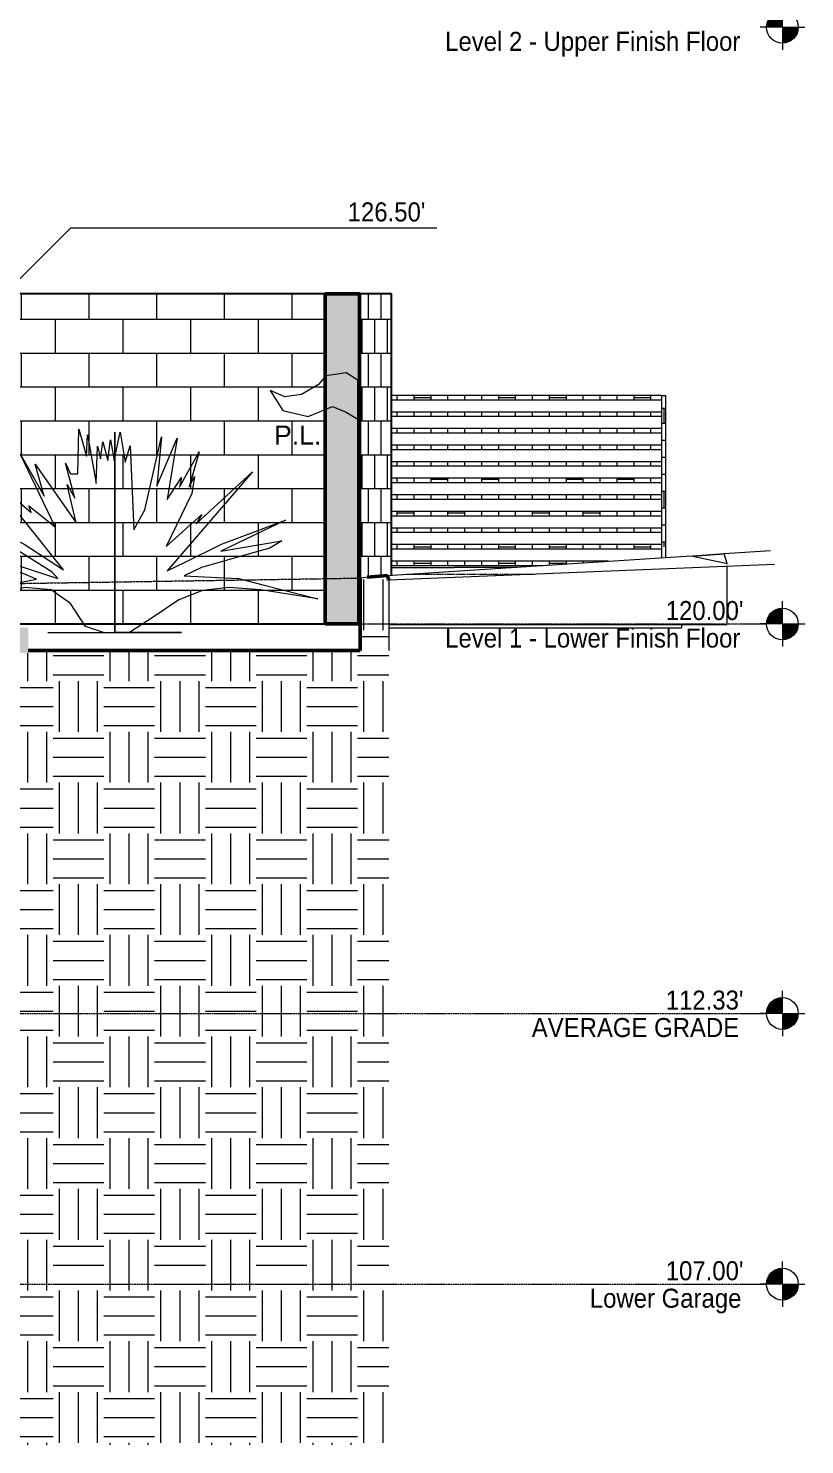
# Model space of a CAD drawing. Header units: inches. Extents: x -675 to 994, y 1246 to 1805.
# Drawn here: x 792 to 975.6, y 1246.3 to 1581 of the extents above; entities that cross this region are included whole.
import ezdxf

# ---------------------------------------------------------------- set-up
doc = ezdxf.new("R2010")
doc.units = ezdxf.units.IN
doc.header["$MEASUREMENT"] = 0
for name, pattern in [('ALA - WALL BELOW', [0.28125, 0.1875, -0.09375]), ('Center 1_4_', [0.53125, 0.25, -0.09375, 0.09375, -0.09375]), ('Dash 1_16_', [0.125, 0.0625, -0.0625])]:
    doc.linetypes.add(name, pattern=pattern)
for name, color, linetype, lineweight in [('A-ANNO-NOTE', 131, 'Continuous', 18), ('A-DETL', 90, 'Continuous', 13), ('A-DETL-GENF', 92, 'Continuous', 13), ('A-FLOR', 192, 'Continuous', 13), ('A-FLOR-LEVL', 51, 'Continuous', 9), ('A-FLOR-PATT', 8, 'Continuous', 50), ('A-GLAZ-CWMG', 51, 'Continuous', 13), ('A-WALL', 113, 'Continuous', 25), ('A-WALL-PATT', 111, 'Continuous', 50), ('C-TOPO', 7, 'Continuous', 13), ('C-TOPO-MINR', 7, 'Dash 1_16_', 13), ('G-ANNO-DIMS', 111, 'Continuous', 9), ('L-PLNT', 71, 'Continuous', 13)]:
    doc.layers.add(name, color=color, linetype=linetype, lineweight=lineweight)
doc.styles.add('Arial', font='arial.ttf', dxfattribs={"height": 4.5})
doc.styles.add('Arial_1', font='arial.ttf', dxfattribs={"width": 0.9, "height": 4.5})
pattern_1 = [(0, (-18.091, 3444.242), (12, 12), [12, -12]), (0, (-18.091, 3448.742), (12, 12), [12, -12]), (0, (-18.091, 3453.242), (12, 12), [12, -12]), (90, (-16.591, 3454.742), (-12, 12), [12, -12]), (90, (-12.091, 3454.742), (-12, 12), [12, -12]), (90, (-7.591, 3454.742), (-12, 12), [12, -12])]

# ---------------------------------------------------------------- blocks, each defined once
blk = doc.blocks.new('Rectangular Mullion - Wood fence-3791079-Section F')
at = {"layer": 'A-GLAZ-CWMG', "lineweight": 9}
h = blk.add_hatch(dxfattribs=at)
h.set_pattern_fill('FP_169', color=256, style=0, pattern_type=2)
h.set_pattern_definition([(270, (851.277, 1493.74), (4, 2e-16), []), (0, (851.277, 1493.74), (8, 8), [4, -28]), (0, (855.277, 1477.74), (8, 8), [4, -28])])
h.paths.add_polyline_path([(879.16, 1493.24), (941.81, 1493.24), (941.81, 1494.24), (877.91, 1494.24), (877.91, 1493.24)], flags=0)
at = {"layer": 'A-GLAZ-CWMG', "color": 50, "lineweight": 9}
for p, q in [((941.81, 1494.24), (877.91, 1494.24)), ((877.91, 1493.24), (941.81, 1493.24)), ((941.81, 1494.24), (941.81, 1493.24))]:
    blk.add_line(p, q, dxfattribs=at)
blk = doc.blocks.new('Rectangular Mullion - Wood fence-3441072-Section F')
at = {"layer": 'A-GLAZ-CWMG', "lineweight": 9}
h = blk.add_hatch(dxfattribs=at)
h.set_pattern_fill('FP_170', color=256, style=0, pattern_type=2)
h.set_pattern_definition([(180, (942.311, 1455.732), (-5e-16, -4), []), (270, (942.311, 1455.732), (8, -8), [4, -28]), (270, (926.311, 1451.732), (8, -8), [4, -28])])
h.paths.add_polyline_path([(941.81, 1455.89), (942.81, 1455.96), (942.81, 1458.49), (941.81, 1458.49), (941.81, 1456.34)], flags=0)
at = {"layer": 'A-GLAZ-CWMG', "color": 50, "lineweight": 9}
for p, q in [((941.81, 1458.49), (941.81, 1455.89)), ((942.81, 1455.96), (942.81, 1458.49))]:
    blk.add_line(p, q, dxfattribs=at)
blk = doc.blocks.new('Rectangular Mullion - Wood fence-V48-Section F')
at = {"layer": 'A-GLAZ-CWMG', "lineweight": 9}
h = blk.add_hatch(dxfattribs=at)
h.set_pattern_fill('FP_171', color=256, style=0, pattern_type=2)
h.set_pattern_definition([(180, (942.311, 1459.648), (-5e-16, -4), []), (270, (942.311, 1459.648), (8, -8), [4, -28]), (270, (926.311, 1455.648), (8, -8), [4, -28])])
h.paths.add_polyline_path([(942.81, 1458.49), (942.81, 1462.41), (941.81, 1462.41), (941.81, 1458.49)], flags=0)
at = {"layer": 'A-GLAZ-CWMG', "color": 50, "lineweight": 9}
for p, q in [((941.81, 1462.41), (941.81, 1458.49)), ((942.81, 1458.49), (942.81, 1462.41))]:
    blk.add_line(p, q, dxfattribs=at)
blk = doc.blocks.new('Rectangular Mullion - Wood fence-3441073-Section F')
at = {"layer": 'A-GLAZ-CWMG', "lineweight": 9}
h = blk.add_hatch(dxfattribs=at)
h.set_pattern_fill('FP_172', color=256, style=0, pattern_type=2)
h.set_pattern_definition([(180, (942.311, 1491.232), (-5e-16, -4), []), (270, (942.311, 1491.232), (8, -8), [4, -28]), (270, (926.311, 1487.232), (8, -8), [4, -28])])
h.paths.add_polyline_path([(942.81, 1489.82), (942.81, 1494.24), (941.81, 1494.24), (941.81, 1489.82)], flags=0)
at = {"layer": 'A-GLAZ-CWMG', "color": 50, "lineweight": 9}
for p, q in [((941.81, 1494.24), (942.81, 1494.24)), ((941.81, 1494.24), (941.81, 1489.82)), ((942.81, 1489.82), (942.81, 1494.24))]:
    blk.add_line(p, q, dxfattribs=at)
blk = doc.blocks.new('Rectangular Mullion - Wood fence-3791081-Section F')
at = {"layer": 'A-GLAZ-CWMG', "lineweight": 9}
h = blk.add_hatch(dxfattribs=at)
h.set_pattern_fill('FP_173', color=256, style=0, pattern_type=2)
h.set_pattern_definition([(270, (851.277, 1454.573), (4, 2e-16), []), (0, (851.277, 1454.573), (8, 8), [4, -28]), (0, (855.277, 1438.573), (8, 8), [4, -28])])
h.paths.add_polyline_path([(913.68, 1454.07), (929.15, 1455.07), (877.91, 1455.07), (877.91, 1454.07), (879.16, 1454.07)], flags=0)
at = {"layer": 'A-GLAZ-CWMG', "color": 50, "lineweight": 9}
for p, q in [((929.15, 1455.07), (877.91, 1455.07)), ((877.91, 1454.07), (913.68, 1454.07))]:
    blk.add_line(p, q, dxfattribs=at)
blk = doc.blocks.new('Rectangular Mullion - Wood fence-V49-Section F')
at = {"layer": 'A-GLAZ-CWMG', "lineweight": 9}
h = blk.add_hatch(dxfattribs=at)
h.set_pattern_fill('FP_174', color=256, style=0, pattern_type=2)
h.set_pattern_definition([(270, (851.277, 1458.49), (4, 2e-16), []), (0, (851.277, 1458.49), (8, 8), [4, -28]), (0, (855.277, 1442.49), (8, 8), [4, -28])])
h.paths.add_polyline_path([(879.16, 1457.99), (941.81, 1457.99), (941.81, 1458.99), (877.91, 1458.99), (877.91, 1457.99)], flags=0)
at = {"layer": 'A-GLAZ-CWMG', "color": 50, "lineweight": 9}
for p, q in [((941.81, 1458.99), (877.91, 1458.99)), ((877.91, 1457.99), (941.81, 1457.99)), ((941.81, 1458.99), (941.81, 1457.99))]:
    blk.add_line(p, q, dxfattribs=at)
blk = doc.blocks.new('STRUCT_rvt-1-Section F')
at = {"color": 90, "lineweight": 30}
for name, p in [('Rectangular Mullion - Wood fence-3791079-Section F', (0, 0)), ('Rectangular Mullion - Wood fence-3441073-Section F', (0, 0)), ('Rectangular Mullion - Wood fence-V49-Section F', (0, 31.33)), ('Rectangular Mullion - Wood fence-V48-Section F', (0, 27.42)), ('Rectangular Mullion - Wood fence-V49-Section F', (0, 27.42)), ('Rectangular Mullion - Wood fence-V48-Section F', (0, 23.5)), ('Rectangular Mullion - Wood fence-V49-Section F', (0, 23.5)), ('Rectangular Mullion - Wood fence-V48-Section F', (0, 19.58)), ('Rectangular Mullion - Wood fence-V49-Section F', (0, 19.58)), ('Rectangular Mullion - Wood fence-V48-Section F', (0, 15.67)), ('Rectangular Mullion - Wood fence-V49-Section F', (0, 15.67)), ('Rectangular Mullion - Wood fence-V48-Section F', (0, 11.75)), ('Rectangular Mullion - Wood fence-V49-Section F', (0, 11.75)), ('Rectangular Mullion - Wood fence-V48-Section F', (0, 7.83)), ('Rectangular Mullion - Wood fence-V49-Section F', (0, 7.83)), ('Rectangular Mullion - Wood fence-V48-Section F', (0, 3.92)), ('Rectangular Mullion - Wood fence-V49-Section F', (0, 3.92)), ('Rectangular Mullion - Wood fence-V48-Section F', (0, 0)), ('Rectangular Mullion - Wood fence-V49-Section F', (0, 0)), ('Rectangular Mullion - Wood fence-3441072-Section F', (0, 0)), ('Rectangular Mullion - Wood fence-3791081-Section F', (0, 0))]:
    blk.add_blockref(name, p, dxfattribs=at)
blk = doc.blocks.new('RPC Plant - Tropical - Agave -  4_-V21-Section F')
at = {"layer": 'L-PLNT', "color": 9}
for p, q in [((803.73, 1475.71), (803.98, 1486.24)), ((803.98, 1486.24), (805.81, 1479.92)), ((805.81, 1479.92), (806.04, 1484.95)), ((806.04, 1484.95), (808.11, 1473.44)), ((809.15, 1479.26), (809.66, 1483.27)), ((809.66, 1483.27), (810.83, 1478.87)), ((810.83, 1478.87), (811.47, 1483.78)), ((811.47, 1483.78), (812.38, 1478.87)), ((812.38, 1478.87), (813.8, 1485.59)), ((812.47, 1480.81), (812.47, 1485.53)), ((812.47, 1485.53), (812.47, 1484.03)), ((812.47, 1479.3), (812.47, 1485.46)), ((812.47, 1485.46), (812.47, 1479.3)), ((812.47, 1477.58), (812.47, 1485.08)), ((812.47, 1485.08), (812.47, 1469.56)), ((812.47, 1479.3), (812.47, 1484.69)), ((812.47, 1484.69), (812.47, 1479.52)), ((812.47, 1479.3), (812.47, 1484.17)), ((812.47, 1484.17), (812.47, 1479.3)), ((812.47, 1479.3), (812.47, 1484.04)), ((812.47, 1484.04), (812.47, 1480.81)), ((812.47, 1461.94), (812.47, 1484.04)), ((812.47, 1484.04), (812.47, 1480.65)), ((812.47, 1484.03), (812.47, 1482.57)), ((813.8, 1485.59), (814.96, 1478.48)), ((819.62, 1467.24), (823.55, 1484.43)), ((823.55, 1484.43), (822.46, 1472.8)), ((822.46, 1472.8), (827.22, 1484.11)), ((827.22, 1484.11), (824.92, 1469.69)), ((798.42, 1463.23), (790.14, 1480.42)), ((790.14, 1480.42), (795.83, 1470.47)), ((808.11, 1473.44), (808.37, 1482.23)), ((808.37, 1482.23), (809.15, 1479.26)), ((812.47, 1482.57), (812.47, 1481.21)), ((812.47, 1479.3), (812.47, 1481.33)), ((812.47, 1481.33), (812.47, 1479.3)), ((812.47, 1481.21), (812.47, 1479.98)), ((812.47, 1480.65), (812.47, 1477.39)), ((812.47, 1469.56), (812.47, 1480.16)), ((812.47, 1480.16), (812.47, 1461.94)), ((812.47, 1479.98), (812.47, 1478.93)), ((812.47, 1479.52), (812.47, 1479.3)), ((812.47, 1463.75), (812.47, 1479.3)), ((812.47, 1479.3), (812.47, 1476.8)), ((812.47, 1476.8), (812.47, 1479.3)), ((812.47, 1479.3), (812.47, 1471.89)), ((812.47, 1471.89), (812.47, 1479.3)), ((812.47, 1479.3), (812.47, 1475.9)), ((812.47, 1475.9), (812.47, 1479.3)), ((812.47, 1479.3), (812.47, 1478.57)), ((812.47, 1472.67), (812.47, 1479.3)), ((814.96, 1478.48), (816.13, 1482.36)), ((816.13, 1482.36), (817.03, 1462.45)), ((827.76, 1472.54), (832.42, 1480.94)), ((832.42, 1480.94), (830.09, 1472.67)), ((795.83, 1470.47), (793.64, 1477.97)), ((793.64, 1477.97), (803.33, 1464.14)), ((803.07, 1469.95), (800.87, 1478.23)), ((800.87, 1478.23), (802, 1475.71)), ((812.47, 1459.09), (812.47, 1479)), ((812.47, 1479), (812.47, 1475.98)), ((812.47, 1478.93), (812.47, 1478.12)), ((812.47, 1478.57), (812.47, 1472.67)), ((812.47, 1478.12), (812.47, 1477.58)), ((812.47, 1466.2), (812.47, 1477.71)), ((812.47, 1477.71), (812.47, 1454.83)), ((812.47, 1477.39), (812.47, 1474.37)), ((812.47, 1475.98), (812.47, 1473.06)), ((845.08, 1476.16), (824.92, 1452.76)), ((831.77, 1463.88), (845.08, 1476.16)), ((800.36, 1453.02), (782.39, 1475.51)), ((782.39, 1475.51), (792.73, 1466.59)), ((803.33, 1464.14), (801.26, 1473.18)), ((801.26, 1473.18), (803.07, 1469.95)), ((802, 1475.71), (803.73, 1475.71)), ((812.47, 1463.1), (812.47, 1474.48)), ((812.47, 1474.48), (812.47, 1468.03)), ((812.47, 1474.37), (812.47, 1471.73)), ((812.47, 1454.83), (812.47, 1473.31)), ((812.47, 1473.31), (812.47, 1452.76)), ((812.47, 1473.06), (812.47, 1470.32)), ((812.47, 1453.79), (812.47, 1472.8)), ((812.47, 1472.8), (812.47, 1459.09)), ((824.92, 1469.69), (828.28, 1474.86)), ((828.28, 1474.86), (827.76, 1472.54)), ((830.09, 1472.67), (831.38, 1475.12)), ((831.38, 1475.12), (830.68, 1471.1)), ((812.47, 1471.73), (812.47, 1469.57)), ((812.47, 1469.69), (812.47, 1470.6)), ((812.47, 1470.6), (812.47, 1466.2)), ((812.47, 1470.32), (812.47, 1467.86)), ((812.47, 1468.84), (812.47, 1469.69)), ((812.47, 1469.57), (812.47, 1468.03)), ((830.68, 1471.1), (824.66, 1458.58)), ((787.45, 1458.93), (773.34, 1467.63)), ((773.34, 1467.63), (785.56, 1461.76)), ((792.73, 1466.59), (792.21, 1468.14)), ((792.21, 1468.14), (798.42, 1463.23)), ((812.47, 1468.1), (812.47, 1468.84)), ((812.47, 1467.51), (812.47, 1468.1)), ((812.47, 1468.03), (812.47, 1467.46)), ((812.47, 1468.03), (812.47, 1467.24)), ((812.47, 1467.86), (812.47, 1465.78)), ((812.47, 1467.14), (812.47, 1467.51)), ((812.47, 1467.46), (812.47, 1466.87)), ((812.47, 1467.24), (812.47, 1467.03)), ((812.47, 1467.03), (812.47, 1467.14)), ((812.47, 1466.87), (812.47, 1466.27)), ((812.47, 1466.27), (812.47, 1465.65)), ((817.03, 1462.45), (819.62, 1467.24)), ((824.66, 1458.58), (833.06, 1466.07)), ((833.06, 1466.07), (831.77, 1463.88)), ((812.47, 1465.78), (812.47, 1464.16)), ((812.47, 1465.65), (812.47, 1465.02)), ((812.47, 1465.02), (812.47, 1464.39)), ((812.47, 1464.39), (812.47, 1463.75)), ((812.47, 1464.16), (812.47, 1463.1)), ((812.47, 1455.59), (812.47, 1463.49)), ((812.47, 1463.49), (812.47, 1456.9)), ((852.84, 1464.78), (837.59, 1457.41)), ((837.72, 1459.09), (852.84, 1464.78)), ((785.56, 1461.76), (791.05, 1459.09)), ((837.59, 1457.41), (852.03, 1459.91)), ((852.03, 1459.91), (849.13, 1458.18)), ((771.6, 1455.05), (764.68, 1457.41)), ((764.68, 1457.41), (773.21, 1455.99)), ((773.21, 1455.99), (785.88, 1454.96)), ((797.72, 1452.45), (787.45, 1458.93)), ((791.05, 1459.09), (800.36, 1453.02)), ((812.47, 1455.73), (812.47, 1459.18)), ((812.47, 1459.18), (812.47, 1455.09)), ((812.47, 1456.9), (812.47, 1453.79)), ((829.11, 1454.84), (837.72, 1459.09)), ((844.01, 1456.73), (832.99, 1453.58)), ((849.13, 1458.18), (844.01, 1456.73)), ((785.51, 1453.55), (771.6, 1455.05)), ((790.59, 1452.21), (785.51, 1453.55)), ((785.88, 1454.96), (789.34, 1454.1)), ((789.34, 1454.1), (799.06, 1450.95)), ((812.47, 1452.76), (812.47, 1455.73)), ((812.47, 1451.64), (812.47, 1455.59)), ((812.47, 1455.09), (812.47, 1455.34)), ((812.47, 1455.34), (812.47, 1452.26)), ((824.92, 1452.76), (829.11, 1454.84)), ((832.99, 1453.58), (828.93, 1451.6)), ((782.83, 1447.88), (791.15, 1450.3)), ((794.02, 1450.82), (790.59, 1452.21)), ((791.15, 1450.3), (794.02, 1450.82)), ((799.06, 1450.95), (797.72, 1452.45)), ((812.47, 1451.84), (812.47, 1452.37)), ((812.47, 1452.37), (812.47, 1450.71)), ((812.47, 1452.26), (812.47, 1449.79)), ((812.47, 1451.05), (812.47, 1451.84)), ((812.47, 1448.36), (812.47, 1451.64)), ((812.47, 1449.83), (812.47, 1451.05)), ((812.47, 1450.71), (812.47, 1448.36)), ((812.47, 1448.36), (812.47, 1449.83)), ((812.47, 1449.79), (812.47, 1449.01)), ((828.93, 1451.6), (841.72, 1450.95)), ((841.72, 1450.95), (847.79, 1449.38)), ((847.79, 1449.38), (860.47, 1446.17)), ((774.12, 1446.55), (779.05, 1447.07)), ((777.86, 1446.17), (774.12, 1446.55)), ((779.21, 1446.11), (777.86, 1446.17)), ((779.05, 1447.07), (782.83, 1447.88)), ((785.2, 1447.6), (779.21, 1446.11)), ((791.23, 1448.86), (785.2, 1447.6)), ((797.45, 1448.28), (791.23, 1448.86)), ((802.01, 1445.07), (797.45, 1448.28)), ((812.47, 1449.01), (812.47, 1447.59)), ((812.47, 1446.1), (812.47, 1448.49)), ((812.47, 1448.49), (812.47, 1448.36)), ((812.47, 1447.59), (812.47, 1441.51)), ((812.47, 1445.89), (812.47, 1447.16)), ((812.47, 1447.16), (812.47, 1446.53)), ((812.47, 1446.71), (812.47, 1447.15)), ((812.47, 1447.15), (812.47, 1445.89)), ((812.47, 1444.45), (812.47, 1446.71)), ((812.47, 1446.53), (812.47, 1443.37)), ((812.47, 1442.32), (812.47, 1446.1)), ((812.47, 1445.89), (812.47, 1443.05)), ((812.47, 1441.51), (812.47, 1445.89)), ((827.67, 1445.94), (821.55, 1441.82)), ((833.2, 1448.12), (827.67, 1445.94)), ((839.5, 1448.85), (833.2, 1448.12)), ((847.02, 1448.34), (839.5, 1448.85)), ((860.47, 1446.17), (847.02, 1448.34)), ((805.6, 1439.62), (802.01, 1445.07)), ((812.47, 1440.35), (812.47, 1444.45)), ((812.47, 1443.37), (812.47, 1438.24)), ((812.47, 1443.05), (812.47, 1441.42)), ((809.85, 1438.24), (805.6, 1439.62)), ((812.47, 1440.87), (812.47, 1442.32)), ((812.47, 1441.42), (812.47, 1440.87)), ((812.47, 1438.24), (812.47, 1440.35)), ((821.55, 1441.82), (815.94, 1438.24)), ((796.65, 1438.24), (797.07, 1438.24)), ((796.65, 1438.24), (809.85, 1438.24)), ((797.07, 1438.24), (798.26, 1438.24)), ((798.26, 1438.24), (800.13, 1438.24)), ((800.13, 1438.24), (802.58, 1438.24)), ((802.58, 1438.24), (805.52, 1438.24)), ((805.52, 1438.24), (808.84, 1438.24)), ((808.84, 1438.24), (812.47, 1438.24)), ((809.85, 1438.24), (812.47, 1438.24)), ((809.85, 1438.24), (815.94, 1438.24)), ((815.94, 1438.24), (812.47, 1438.24)), ((812.47, 1438.24), (816.1, 1438.24)), ((828.29, 1438.24), (815.94, 1438.24)), ((816.1, 1438.24), (819.43, 1438.24)), ((819.43, 1438.24), (822.36, 1438.24)), ((822.36, 1438.24), (824.81, 1438.24)), ((824.81, 1438.24), (826.68, 1438.24)), ((826.68, 1438.24), (827.87, 1438.24)), ((827.87, 1438.24), (828.29, 1438.24))]:
    blk.add_line(p, q, dxfattribs=at)
blk = doc.blocks.new('ALA - P_L_SYMBOL - ALA - P_L_SYMBOL-4230852-Section F')
at = {"layer": 'A-DETL-GENF'}
for p, q in [((867.2, 1499.55), (862.38, 1498.9)), ((869.97, 1497.89), (867.2, 1499.55)), ((860.68, 1496.81), (856.64, 1494.47)), ((862.38, 1498.9), (860.68, 1496.81)), ((869.97, 1440.24), (869.97, 1497.89)), ((869.97, 1440.24), (869.97, 1497.89)), ((852.73, 1493.95), (849.22, 1495.38)), ((849.22, 1495.38), (852.21, 1490.69)), ((856.64, 1494.47), (852.73, 1493.95)), ((852.21, 1490.69), (858.21, 1489.26)), ((858.21, 1489.26), (863.94, 1491.6)), ((863.94, 1491.6), (867.2, 1490.3)), ((867.2, 1490.3), (869.97, 1488.61))]:
    blk.add_line(p, q, dxfattribs=at)
blk = doc.blocks.new('Level - ALA - Level Head - Circle-211356-Section F')
at = {"layer": 'A-FLOR-LEVL'}
h = blk.add_hatch(color=256, dxfattribs=at)
edge = h.paths.add_edge_path(flags=0)
edge.add_line((970.36, 1440.24), (966.61, 1440.24))
edge.add_arc((970.36, 1440.24), 3.75, 90, 180, ccw=False)
edge.add_line((970.36, 1443.99), (970.36, 1440.24))
h = blk.add_hatch(color=256, dxfattribs=at)
edge = h.paths.add_edge_path(flags=0)
edge.add_line((970.36, 1436.49), (970.36, 1440.24))
edge.add_line((970.36, 1440.24), (974.11, 1440.24))
edge.add_arc((970.36, 1440.24), 3.75, -90, 0, ccw=False)
at = {"layer": 'A-FLOR-LEVL', "lineweight": 13}
for q in [(970.36, 1445.6), (965.08, 1440.24), (975.63, 1440.24), (970.36, 1434.88)]:
    blk.add_line((970.36, 1440.24), q, dxfattribs=at)
blk.add_circle((970.36, 1440.24), 3.75, dxfattribs=at)

msp = doc.modelspace()

# ---------------------------------------------------------------- hatches: boundary and pattern name
at = {"layer": 'A-FLOR-PATT', "lineweight": 13}
h = msp.add_hatch(color=256, dxfattribs=at)
h.paths.add_polyline_path([(792.047, 1433.345), (792.047, 1439.346), (750.047, 1439.762), (750.047, 1438.24), (760.758, 1438.24), (760.758, 1433.656), (775.53, 1433.509)], flags=0)
h.paths.add_polyline_path([(717.476, 1434.085), (717.476, 1438.24), (746.047, 1438.24), (746.047, 1439.802), (702.47, 1440.234), (702.47, 1434.233)], flags=0)
at = {"layer": 'A-WALL-PATT', "lineweight": 13}
h = msp.add_hatch(dxfattribs=at)
h.set_pattern_fill('FP_7', color=256, style=0, pattern_type=2)
h.set_pattern_definition([(0, (702.47, 1440.24), (0, 8), []), (90, (702.47, 1440.24), (-8, 8), [8, -8])])
h.paths.add_polyline_path([(824.918, 1440.24), (862.216, 1440.24), (862.216, 1518.24), (702.47, 1518.24), (702.47, 1440.288), (707.296, 1440.24), (821.552, 1440.24)], flags=0)
at = {"layer": 'A-WALL-PATT', "lineweight": 25}
msp.add_hatch(color=256, dxfattribs=at).paths.add_polyline_path([(870.36, 1440.24), (870.36, 1518.24), (862.216, 1518.24), (862.216, 1440.24)], flags=0)
at = {"layer": 'A-WALL-PATT', "lineweight": 13}
h = msp.add_hatch(dxfattribs=at)
h.set_pattern_fill('FP_8', color=256, style=0, pattern_type=2)
h.set_pattern_definition([(0, (877.008, 1440.24), (0, 8), []), (90, (877.008, 1440.24), (-1.496, 8), [8, -8])])
h.paths.add_polyline_path([(870.529, 1440.24), (870.529, 1451.178), (877.911, 1451.762), (877.911, 1518.24), (870.36, 1518.24), (870.36, 1440.24)], flags=0)
h.paths.add_polyline_path([(877.321, 1450.609), (877.321, 1450.61), (877.277, 1450.754)], flags=0)
at = {"layer": 'C-TOPO'}
h = msp.add_hatch(dxfattribs=at)
h.set_pattern_fill('FP_6', color=256, style=0, pattern_type=2)
h.set_pattern_definition(pattern_1)
h.paths.add_polyline_path([(876.437, 1246.311), (877.321, 1246.311), (877.321, 1450.609), (876.99, 1451.703), (870.529, 1451.178), (870.529, 1246.311)], flags=0)
h = msp.add_hatch(dxfattribs=at)
h.set_pattern_fill('FP_6', color=256, style=0, pattern_type=2)
h.set_pattern_definition(pattern_1)
h.paths.add_polyline_path([(614.422, 1246.311), (870.529, 1246.311), (870.529, 1433.984), (792.047, 1433.984), (792.047, 1433.345), (760.998, 1433.653), (760.998, 1414.24), (717.338, 1414.24), (717.338, 1433.984), (698.47, 1433.984), (698.47, 1433.74), (654.47, 1433.74), (654.47, 1433.984), (650.47, 1433.984), (650.47, 1433.74), (622.422, 1433.74), (622.422, 1433.984), (618.422, 1433.984), (618.422, 1423.24), (614.422, 1423.24), (614.422, 1388.051)], flags=0)

# ---------------------------------------------------------------- linework, layer by layer
at = {"layer": 'A-DETL', "linetype": 'ALA - WALL BELOW', "lineweight": 18}
msp.add_line((749.97, 1449.189), (869.97, 1451.084), dxfattribs=at)
at = {"layer": 'A-FLOR'}
for q in [(877.328, 1439.24), (946.607, 1440.113)]:
    msp.add_line((946.607, 1439.24), q, dxfattribs=at)
at = {"layer": 'A-FLOR-LEVL', "linetype": 'Center 1_4_', "lineweight": 20}
for p, q in [((696.807, 1440.24), (966.607, 1440.24)), ((696.807, 1348.2), (966.607, 1348.2)), ((696.807, 1284.24), (966.607, 1284.24))]:
    msp.add_line(p, q, dxfattribs=at)
at = {"layer": 'A-WALL'}
for p, q in [((862.216, 1518.24), (702.47, 1518.24)), ((877.911, 1518.24), (870.36, 1518.24)), ((877.911, 1451.762), (877.911, 1518.24)), ((707.296, 1440.24), (862.216, 1440.24)), ((870.36, 1440.24), (870.529, 1440.24))]:
    msp.add_line(p, q, dxfattribs=at)
at = {"layer": 'A-WALL', "lineweight": 50}
for p, q in [((862.216, 1518.24), (862.216, 1440.24)), ((870.36, 1518.24), (862.216, 1518.24)), ((870.36, 1440.24), (870.36, 1518.24)), ((862.216, 1440.24), (870.36, 1440.24))]:
    msp.add_line(p, q, dxfattribs=at)
at = {"layer": 'C-TOPO'}
for p, q in [((876.99, 1451.703), (948.808, 1456.343)), ((948.808, 1456.343), (957.299, 1454.534)), ((948.808, 1456.343), (957.299, 1454.534)), ((949.247, 1456.25), (956.6, 1456.847)), ((956.6, 1456.847), (949.247, 1456.25)), ((967.578, 1457.556), (956.6, 1456.847)), ((957.299, 1454.534), (956.6, 1456.847)), ((957.299, 1454.534), (956.6, 1456.847)), ((968.523, 1454.285), (877.321, 1450.609)), ((877.911, 1453.484), (907.606, 1453.681)), ((907.606, 1453.681), (877.911, 1453.484)), ((957.299, 1454.406), (957.299, 1454.534)), ((957.299, 1440.113), (957.299, 1453.833)), ((870.567, 1451.181), (870.529, 1451.178)), ((870.529, 1451.178), (870.529, 1448.605)), ((870.567, 1451.181), (871.822, 1451.283)), ((871.822, 1451.283), (876.99, 1451.703)), ((876.99, 1451.703), (877.245, 1450.862)), ((877.321, 1450.609), (877.245, 1450.862)), ((877.328, 1450.61), (877.328, 1433.984)), ((870.529, 1448.605), (870.529, 1433.984)), ((877.328, 1440.113), (877.385, 1440.113)), ((877.328, 1440.113), (877.385, 1440.113)), ((877.385, 1440.113), (948.808, 1440.113)), ((877.385, 1440.113), (957.299, 1440.113)), ((948.808, 1440.113), (957.299, 1440.113)), ((792.047, 1433.984), (870.529, 1433.984))]:
    msp.add_line(p, q, dxfattribs=at)
at = {"layer": 'C-TOPO', "lineweight": 50}
for p, q in [((870.529, 1451.178), (870.566, 1451.181)), ((872.175, 1451.312), (876.99, 1451.703)), ((876.99, 1451.703), (877.245, 1450.862)), ((877.245, 1450.862), (877.321, 1450.609)), ((870.529, 1433.984), (792.047, 1433.984))]:
    msp.add_line(p, q, dxfattribs=at)
at = {"layer": 'C-TOPO', "lineweight": 50, "flags": 128}
msp.add_lwpolyline([(870.529, 1433.984), (870.529, 1448.605), (870.529, 1451.178)], dxfattribs=at)
at = {"layer": 'C-TOPO-MINR', "flags": 128}
msp.add_lwpolyline([(881.591, 1452), (902.06, 1452), (911.822, 1452)], dxfattribs=at)
at = {"layer": 'G-ANNO-DIMS'}
for p, q in [((786.496, 1518.24), (802.064, 1533.808)), ((802.064, 1533.808), (888.678, 1533.808))]:
    msp.add_line(p, q, dxfattribs=at)

# ---------------------------------------------------------------- block references
at = {"lineweight": 5}
msp.add_blockref('STRUCT_rvt-1-Section F', (0, 0), dxfattribs=at)
at = {"layer": 'A-DETL-GENF'}
msp.add_blockref('ALA - P_L_SYMBOL - ALA - P_L_SYMBOL-4230852-Section F', (0, 0), dxfattribs=at)
at = {"layer": 'A-FLOR-LEVL', "lineweight": 13}
for p in [(0, 141), (0, 0), (0, -92.04), (0, -156)]:
    msp.add_blockref('Level - ALA - Level Head - Circle-211356-Section F', p, dxfattribs=at)
at = {"layer": 'L-PLNT', "color": 9}
msp.add_blockref('RPC Plant - Tropical - Agave -  4_-V21-Section F', (0, 0), dxfattribs=at)

# ---------------------------------------------------------------- texts
at = {"layer": 'A-ANNO-NOTE', "lineweight": 9, "insert": (850.156, 1487.13), "char_height": 4.5, "width": 13.635, "attachment_point": 1, "style": 'Arial'}
msp.add_mtext('P.L.', dxfattribs=at)
at = {"layer": 'A-FLOR-LEVL', "char_height": 4.5, "attachment_point": 1, "style": 'Arial_1'}
for s, insert, width in [('Level 2 - Upper Finish Floor', (890.622, 1580.17), 85.21875), ("120.00'", (942.773, 1445.661), 22.3614), ('Level 1 - Lower Finish Floor', (890.622, 1439.17), 85.21875), ("112.33'", (942.773, 1353.621), 22.3614), ('AVERAGE GRADE', (911.099, 1347.13), 60.40305), ("107.00'", (942.773, 1289.661), 22.3614), ('Lower Garage', (924.824, 1283.17), 43.76835)]:
    msp.add_mtext(s, dxfattribs=dict(at, insert=insert, width=width))
at = {"layer": 'G-ANNO-DIMS', "insert": (867.564, 1539.862), "char_height": 4.5, "width": 21.87202, "attachment_point": 1, "line_spacing_factor": 0.941778, "style": 'Arial_1'}
msp.add_mtext("126.50'", dxfattribs=at)

doc.saveas('drawing.dxf')
